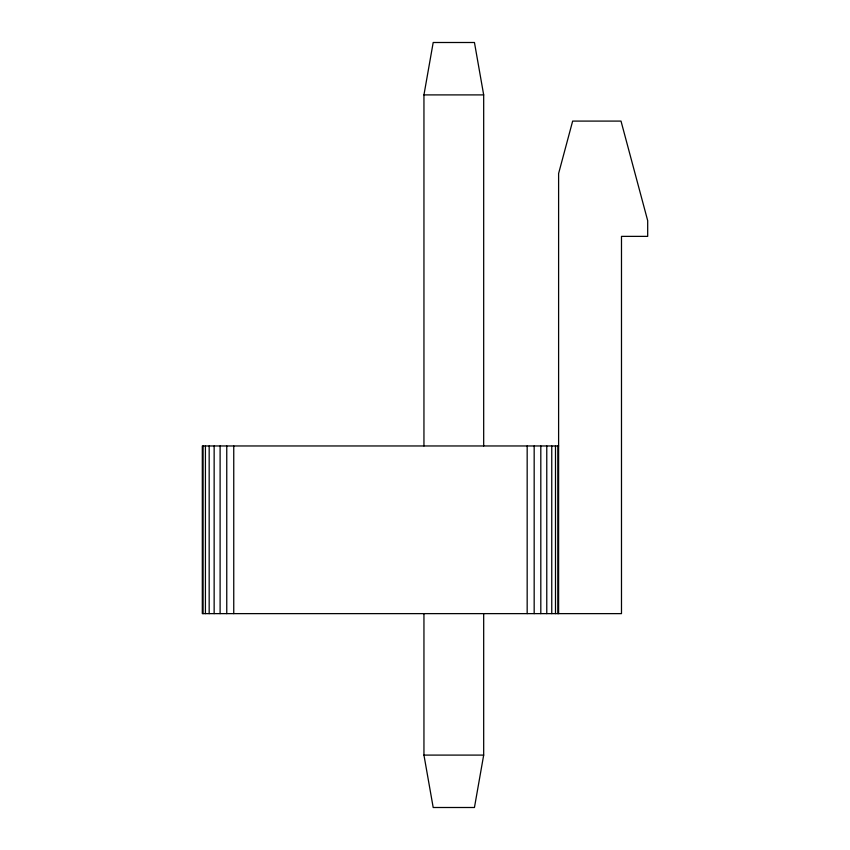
<?xml version="1.0" encoding="UTF-8"?>
<svg xmlns="http://www.w3.org/2000/svg" width="850" height="850" viewBox="0 0 850 850"><rect width="100%" height="100%" fill="white"/><g stroke="black" fill="none" stroke-linecap="round" stroke-linejoin="round"><path stroke-width="1.27" d="M423.948 445.963L423.948 94.902L433.192 42.5L474.449 42.5L483.682 94.902L483.682 445.963M483.682 613.626L483.682 755.097L474.449 807.5L433.192 807.5L423.948 755.097L423.948 613.626M423.948 94.902L483.682 94.902M558.609 445.963L202.311 445.963L202.311 613.626L621.488 613.626L621.488 236.374L647.689 236.374L647.689 220.649L621.01 121.093L572.656 121.093L558.609 173.496L558.609 613.626M423.948 755.097L483.682 755.097M557.823 445.963L557.823 613.626M555.496 445.963L555.496 613.626M551.756 445.963L551.756 613.626M546.773 445.963L546.773 613.626M540.812 445.963L540.812 613.626M534.172 445.963L534.172 613.626M527.17 445.963L527.17 613.626M233.75 445.963L233.75 613.626M226.759 445.963L226.759 613.626M220.107 445.963L220.107 613.626M214.147 445.963L214.147 613.626M209.174 445.963L209.174 613.626M205.424 445.963L205.424 613.626M203.097 445.963L203.097 613.626"/></g></svg>
